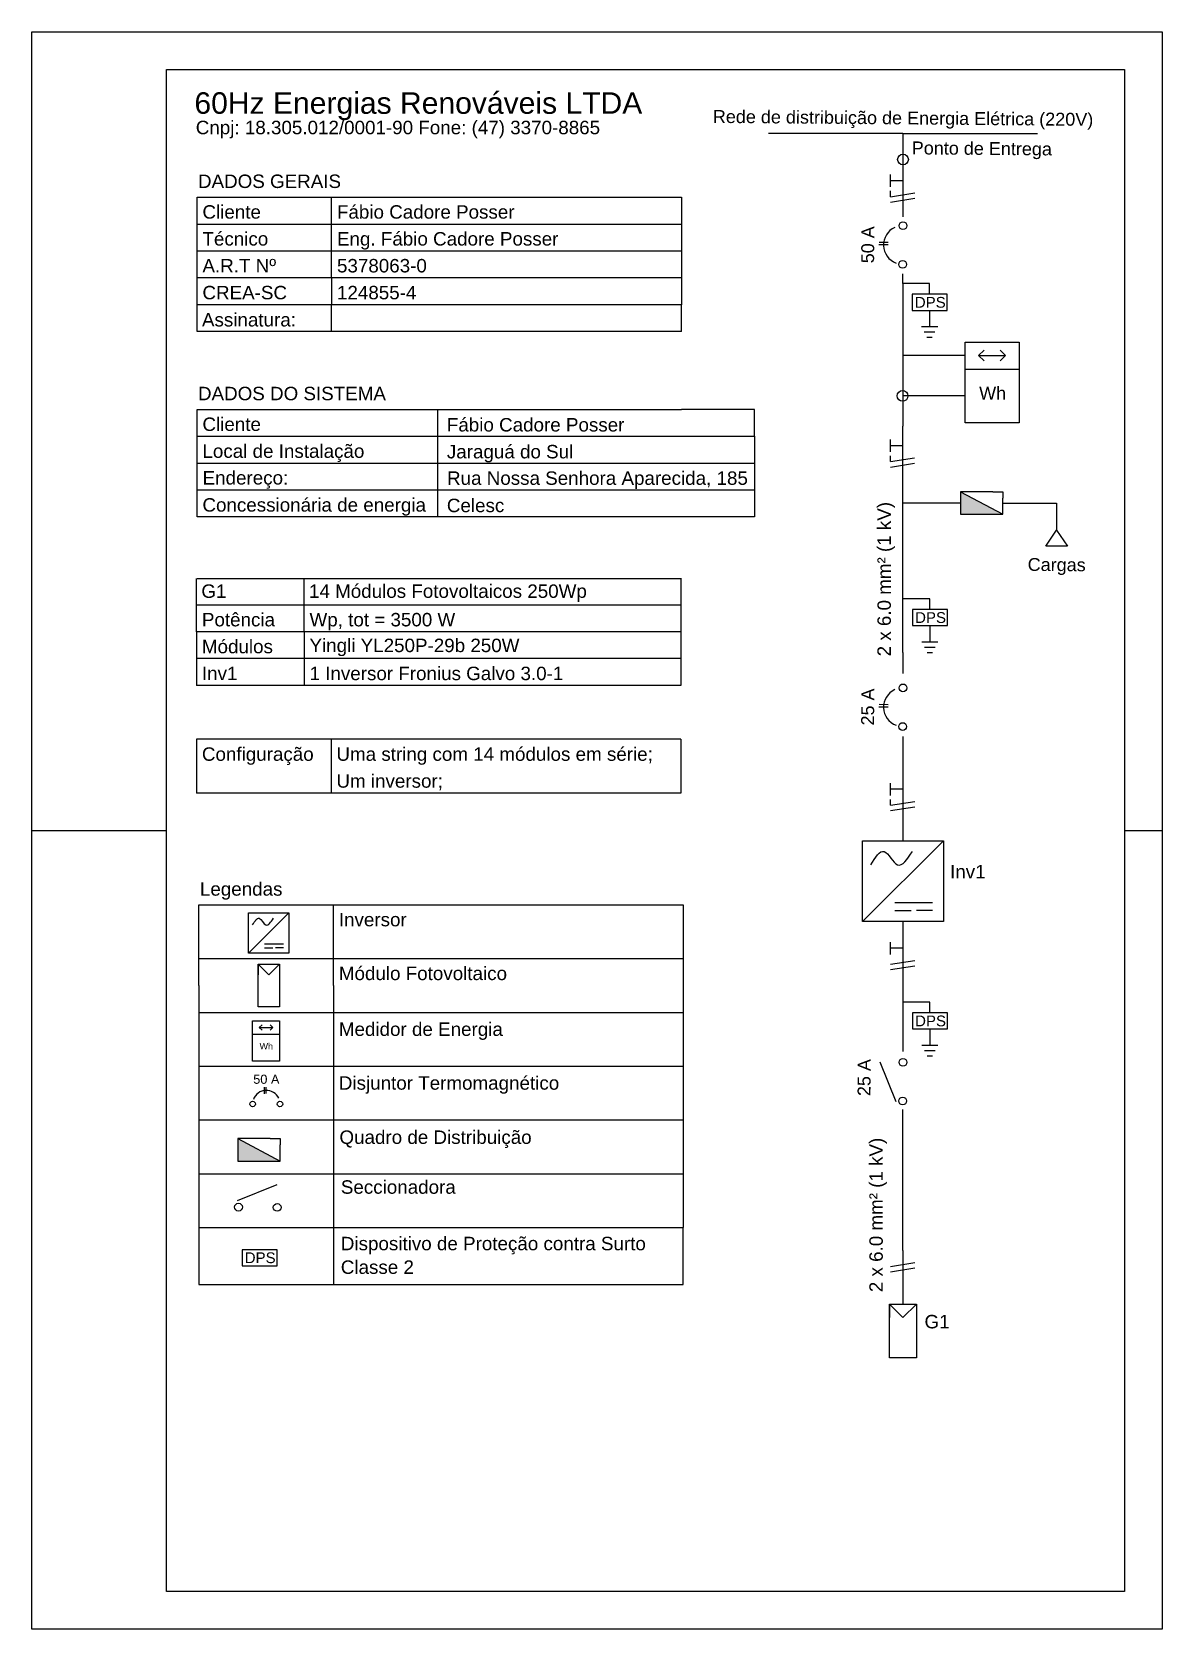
# Model space of a CAD drawing. Header units: inches. Extents: x 0 to 210, y 0 to 297.
import ezdxf
from ezdxf.enums import TextEntityAlignment as Align

# ---------------------------------------------------------------- set-up
doc = ezdxf.new("R2010")
doc.units = ezdxf.units.IN
doc.header["$MEASUREMENT"] = 0
doc.layers.add('Text', color=7, linetype='Continuous')
doc.styles.add('Arial', font='arial.ttf')
doc.styles.get("Standard").update_dxf_attribs({"font": 'arial.ttf'})

msp = doc.modelspace()

# ---------------------------------------------------------------- hatches: boundary and pattern name
at = {"layer": 'Text'}
h = msp.add_hatch(color=256, dxfattribs=at)
h.dxf.hatch_style = 1
h.paths.add_polyline_path([(172.57, 208.5), (172.57, 207.3), (174.41, 207.3), (180.41, 207.3), (172.57, 211.5)])
h = msp.add_hatch(color=256, dxfattribs=at)
h.dxf.hatch_style = 1
h.paths.add_polyline_path([(38.27, 88.25), (38.27, 87.04), (40.11, 87.04), (46.11, 87.04), (38.27, 91.25)])

# ---------------------------------------------------------------- linework, layer by layer
for p, q in [((0, 0), (0, 297)), ((0, 297), (210, 297)), ((210, 297), (210, 0)), ((25, 290), (203, 290)), ((25, 7), (25, 290)), ((203, 290), (203, 7)), ((0, 148.5), (25, 148.5)), ((203, 148.5), (210, 148.5)), ((203, 7), (25, 7)), ((210, 0), (0, 0))]:
    msp.add_line(p, q)
at = {"linetype": 'Continuous'}
for p, q in [((159.08, 257.4), (157.4, 257.41)), ((159.11, 257.85), (157.43, 257.86)), ((159.08, 171.45), (157.4, 171.46)), ((159.11, 171.9), (157.43, 171.91)), ((43.21, 99.56), (43.21, 100.74)), ((43.55, 99.58), (43.55, 100.77))]:
    msp.add_line(p, q, dxfattribs=at)
for centre, radius in [((161.86, 260.97), 0.719), ((161.81, 253.78), 0.719), ((161.86, 175.02), 0.719), ((161.81, 167.83), 0.719), ((161.86, 105.39), 0.719), ((41.01, 97.63), 0.508), ((46.09, 97.63), 0.508), ((161.81, 98.2), 0.719), ((38.38, 78.46), 0.719), ((45.57, 78.41), 0.719)]:
    msp.add_circle(centre, radius, dxfattribs=at)
for centre, radius, start, end in [((161.83, 257.38), 3.59, 114.5495, 249.5495), ((161.83, 171.43), 3.59, 114.5495, 249.5495), ((43.55, 97.63), 2.54, 25, 160)]:
    msp.add_arc(centre, radius, start, end, dxfattribs=at)
at = {"layer": 'Text'}
for p, q in [((161.86, 278.09), (136.86, 278.09)), ((161.86, 278.09), (186.86, 278.09)), ((161.86, 278.09), (161.86, 262.6)), ((159.57, 269.33), (159.57, 270.48)), ((161.86, 269.33), (159.57, 269.33)), ((159.57, 268.18), (159.57, 269.33)), ((159.57, 266.36), (159.57, 267.43)), ((30.68, 266.28), (120.68, 266.28)), ((30.68, 251.28), (30.68, 266.28)), ((55.68, 251.28), (55.68, 266.28)), ((120.68, 266.28), (120.68, 251.28)), ((159.57, 266.36), (164.04, 267.06)), ((159.57, 265.36), (164.04, 266.06)), ((30.68, 261.28), (120.68, 261.28)), ((30.68, 256.28), (120.68, 256.28)), ((120.68, 251.28), (30.68, 251.28)), ((30.68, 246.28), (30.68, 251.28)), ((55.68, 251.28), (55.68, 246.28)), ((120.68, 251.28), (120.68, 246.28)), ((161.81, 250.22), (161.81, 252.03)), ((161.81, 250.22), (161.86, 229.7)), ((162.81, 250.22), (161.81, 250.22)), ((166.81, 250.22), (162.81, 250.22)), ((166.81, 248.22), (166.81, 250.22)), ((120.68, 246.28), (30.68, 246.28)), ((30.68, 241.28), (30.68, 246.28)), ((55.68, 241.28), (55.68, 246.28)), ((120.68, 241.28), (120.68, 246.28)), ((166.81, 245.22), (166.81, 242.22)), ((120.68, 241.28), (30.68, 241.28)), ((165.31, 242.22), (168.31, 242.22)), ((165.81, 241.22), (167.81, 241.22)), ((166.31, 240.22), (167.31, 240.22)), ((173.42, 234.32), (173.42, 239.32)), ((173.42, 239.32), (183.42, 239.32)), ((175.92, 236.82), (176.92, 237.82)), ((180.92, 236.82), (179.92, 237.82)), ((183.42, 239.32), (183.42, 224.32)), ((173.42, 236.82), (161.78, 236.82)), ((175.92, 236.82), (180.92, 236.82)), ((175.92, 236.82), (176.92, 235.82)), ((180.92, 236.82), (179.92, 235.82)), ((173.42, 224.32), (173.42, 234.32)), ((173.42, 234.32), (183.42, 234.32)), ((173.42, 229.32), (161.78, 229.32)), ((161.86, 230.09), (161.86, 223.71)), ((30.68, 226.8), (120.68, 226.8)), ((30.68, 221.8), (30.68, 226.8)), ((75.41, 221.8), (75.41, 226.8)), ((134.27, 226.8), (120.68, 226.8)), ((134.27, 221.8), (134.27, 226.8)), ((161.86, 221.1), (161.86, 223.71)), ((183.42, 224.32), (173.42, 224.32)), ((30.68, 221.8), (120.68, 221.8)), ((30.68, 206.8), (30.68, 221.8)), ((75.41, 206.8), (75.41, 221.8)), ((120.68, 221.8), (134.27, 221.8)), ((134.27, 221.8), (134.27, 206.8)), ((159.55, 220.06), (159.55, 221.21)), ((161.84, 220.06), (159.55, 220.06)), ((159.55, 218.91), (159.55, 220.06)), ((161.86, 211.35), (161.86, 221.1)), ((159.55, 217.09), (159.55, 218.15)), ((159.55, 217.09), (164.01, 217.79)), ((30.68, 216.8), (120.68, 216.8)), ((120.68, 216.8), (134.27, 216.8)), ((159.55, 216.09), (164.01, 216.79)), ((30.68, 211.83), (120.68, 211.83)), ((120.68, 211.83), (134.27, 211.83)), ((161.86, 201.35), (161.86, 211.35)), ((178.57, 211.5), (172.57, 211.5)), ((172.57, 211.5), (172.57, 208.5)), ((172.57, 211.5), (180.41, 207.3)), ((178.57, 211.5), (180.41, 211.5)), ((180.41, 211.5), (180.41, 210.3)), ((161.86, 209.43), (169.86, 209.43)), ((169.86, 209.43), (172.57, 209.43)), ((172.57, 208.5), (172.57, 207.3)), ((180.41, 207.3), (180.41, 210.3)), ((180.41, 209.38), (190.41, 209.38)), ((190.41, 209.38), (190.41, 204.38)), ((120.68, 206.8), (30.68, 206.8)), ((134.27, 206.8), (120.68, 206.8)), ((172.57, 207.3), (174.41, 207.3)), ((174.41, 207.3), (180.41, 207.3)), ((188.41, 201.38), (190.41, 204.38)), ((190.41, 204.38), (192.41, 201.38)), ((161.86, 191.6), (161.86, 201.35)), ((192.41, 201.38), (188.41, 201.38)), ((30.58, 185.46), (30.58, 195.36)), ((30.68, 195.36), (120.68, 195.36)), ((50.58, 185.46), (50.58, 195.36)), ((120.58, 195.36), (120.58, 185.46)), ((30.58, 190.46), (120.58, 190.46)), ((161.86, 181.6), (161.86, 191.6)), ((162.86, 191.6), (161.86, 191.6)), ((166.86, 191.6), (162.86, 191.6)), ((166.86, 189.6), (166.86, 191.6)), ((120.58, 185.46), (30.58, 185.46)), ((30.58, 185.46), (30.58, 175.46)), ((50.58, 185.46), (50.58, 175.46)), ((120.58, 185.46), (120.58, 175.46)), ((166.86, 186.6), (166.86, 183.6)), ((161.86, 181.6), (161.86, 177.67)), ((165.36, 183.6), (168.36, 183.6)), ((165.86, 182.6), (167.86, 182.6)), ((166.36, 181.6), (167.36, 181.6)), ((120.58, 180.46), (30.58, 180.46)), ((120.58, 175.46), (30.58, 175.46)), ((120.58, 165.46), (30.58, 165.46)), ((30.58, 165.46), (30.58, 160.46)), ((55.58, 165.46), (55.58, 160.46)), ((120.58, 165.46), (120.58, 160.46)), ((161.86, 166), (161.86, 146.6)), ((30.58, 160.46), (30.58, 155.46)), ((55.58, 160.46), (55.58, 155.46)), ((120.58, 160.46), (120.58, 155.46)), ((120.58, 155.46), (30.58, 155.46)), ((120.58, 155.46), (30.58, 155.46)), ((159.57, 156.18), (159.57, 157.33)), ((161.86, 156.18), (159.57, 156.18)), ((159.57, 155.03), (159.57, 156.18)), ((159.57, 153.21), (159.57, 154.28)), ((159.57, 153.21), (164.04, 153.92)), ((159.57, 152.21), (164.04, 152.92)), ((154.36, 131.6), (154.36, 146.6)), ((154.36, 146.6), (169.36, 146.6)), ((169.36, 146.6), (154.36, 131.6)), ((169.36, 146.6), (169.36, 131.6)), ((31.03, 134.68), (121.03, 134.68)), ((31.03, 119.68), (31.03, 134.68)), ((56.03, 119.68), (56.03, 134.68)), ((121.03, 134.68), (121.03, 119.68)), ((160.36, 135.1), (167.36, 135.1)), ((40.24, 125.68), (40.24, 133.18)), ((40.24, 133.18), (47.74, 133.18)), ((47.74, 133.18), (40.24, 125.68)), ((47.74, 133.18), (47.74, 125.68)), ((169.36, 131.6), (154.36, 131.6)), ((160.36, 133.6), (163.36, 133.6)), ((161.86, 131.6), (161.86, 121.6)), ((167.36, 133.6), (164.36, 133.6)), ((159.57, 126.6), (159.57, 127.75)), ((47.74, 125.68), (40.24, 125.68)), ((43.24, 127.43), (46.74, 127.43)), ((43.24, 126.68), (44.74, 126.68)), ((46.74, 126.68), (45.24, 126.68)), ((161.86, 126.6), (159.57, 126.6)), ((159.57, 125.45), (159.57, 126.6)), ((31.03, 124.68), (121.03, 124.68)), ((42.05, 119.68), (42.05, 123.63)), ((42.05, 123.63), (46, 123.63)), ((42.05, 123.63), (42.05, 121.66)), ((44.02, 121.66), (42.05, 123.63)), ((44.02, 121.66), (46, 123.63)), ((46, 123.63), (46, 115.73)), ((159.57, 123.63), (164.04, 124.33)), ((159.57, 122.63), (164.04, 123.33)), ((31.03, 119.68), (31.03, 74.68)), ((42.05, 115.73), (42.05, 119.68)), ((56.03, 119.68), (56.03, 74.68)), ((121.03, 119.68), (121.03, 74.68)), ((161.86, 121.6), (161.86, 116.59)), ((162.86, 116.59), (161.86, 116.59)), ((161.86, 116.59), (161.86, 107.38)), ((166.86, 116.59), (162.86, 116.59)), ((166.86, 114.59), (166.86, 116.59)), ((31.03, 114.68), (121.03, 114.68)), ((41, 110.62), (41, 113.12)), ((41, 113.12), (46, 113.12)), ((46, 115.73), (42.05, 115.73)), ((46, 113.12), (46, 105.62)), ((41, 105.62), (41, 110.62)), ((41, 110.62), (46, 110.62)), ((42.25, 111.87), (42.75, 112.37)), ((42.25, 111.87), (44.75, 111.87)), ((42.25, 111.87), (42.75, 111.37)), ((44.75, 111.87), (44.25, 112.37)), ((44.75, 111.87), (44.25, 111.37)), ((166.86, 111.59), (166.86, 108.59)), ((165.36, 108.59), (168.36, 108.59)), ((165.86, 107.59), (167.86, 107.59)), ((31.03, 104.68), (121.03, 104.68)), ((46, 105.62), (41, 105.62)), ((160.59, 98.04), (157.59, 105.39)), ((166.36, 106.59), (167.36, 106.59)), ((161.86, 89.92), (161.86, 96.64)), ((31.03, 94.68), (121.03, 94.68)), ((44.27, 91.25), (38.27, 91.25)), ((38.27, 91.25), (38.27, 88.25)), ((38.27, 91.25), (46.11, 87.04)), ((44.27, 91.25), (46.11, 91.25)), ((46.11, 91.25), (46.11, 90.04)), ((46.11, 87.04), (46.11, 90.04)), ((161.86, 75.42), (161.86, 89.92)), ((38.27, 88.25), (38.27, 87.04)), ((38.27, 87.04), (40.11, 87.04)), ((40.11, 87.04), (46.11, 87.04)), ((31.03, 84.68), (121.03, 84.68)), ((38.22, 79.68), (45.57, 82.68)), ((31.03, 74.68), (121.03, 74.68)), ((31.03, 74.68), (31.03, 64.09)), ((56.03, 74.68), (56.03, 64.09)), ((121.03, 64.09), (121.03, 74.68)), ((161.86, 70.42), (161.86, 75.42)), ((161.86, 70.42), (161.86, 60.42)), ((159.57, 67.45), (164.04, 68.15)), ((159.57, 66.45), (164.04, 67.15)), ((31.03, 64.09), (121.03, 64.09)), ((159.36, 55.42), (159.36, 60.42)), ((159.36, 60.42), (164.36, 60.42)), ((159.36, 60.42), (159.36, 57.92)), ((161.86, 57.92), (159.36, 60.42)), ((161.86, 57.92), (164.36, 60.42)), ((164.36, 60.42), (164.36, 50.42)), ((159.36, 50.42), (159.36, 55.42)), ((164.36, 50.42), (159.36, 50.42))]:
    msp.add_line(p, q, dxfattribs=at)
for points in [[(163.56, 245.22), (170.06, 245.22), (170.06, 248.22), (163.56, 248.22)], [(163.61, 186.6), (170.11, 186.6), (170.11, 189.6), (163.61, 189.6)], [(163.61, 111.59), (170.11, 111.59), (170.11, 114.59), (163.61, 114.59)], [(39.04, 67.55), (45.54, 67.55), (45.54, 70.55), (39.04, 70.55)]]:
    msp.add_lwpolyline(points, close=True, dxfattribs=at)
at = {"layer": 'Text', "transparency": 33554687}
msp.add_circle((161.86, 273.28), 1, dxfattribs=at)
at = {"layer": 'Text'}
msp.add_circle((161.78, 229.32), 1, dxfattribs=at)
at = {"layer": 'Text', "end_tangent": (0.668965, -0.743294)}
for points in [[(155.86, 142.1), (158.36, 144.6), (160.86, 142.1), (163.61, 144.6)], [(40.99, 130.93), (42.24, 132.18), (43.49, 130.93), (44.86, 132.18)]]:
    msp.add_spline(points, degree=3, dxfattribs=at)

# ---------------------------------------------------------------- texts
at = {"style": 'Arial'}
for s, height, rotation, p in [('Rede de distribuição de Energia Elétrica (220V)', 2.3962, 359.5495, (161.86, 279.09)), ('Ponto de Entrega', 2.3962, 359.5495, (176.5, 273.42)), ('50 A', 2.396, 89.5495, (157.23, 257.41)), ('Wh', 2.396, 359.5495, (178.5, 227.91)), ('Cargas', 2.396, 359.5495, (190.41, 196.02)), ('25 A', 2.396, 89.5495, (157.23, 171.46)), ('Wh', 1.198, 359.5495, (43.54, 107.42)), ('25 A', 2.396, 89.5495, (156.56, 102.54))]:
    msp.add_text(s, height=height, rotation=rotation, dxfattribs=at).set_placement(p, align=Align.BOTTOM_CENTER)
msp.add_text('50 A', height=1.694, dxfattribs=at).set_placement((43.55, 100.89), align=Align.BOTTOM_CENTER)
at = {"layer": 'Text'}
for s, height, p in [('60Hz Energias Renováveis LTDA', 4, (30.19, 281.78)), ('Cnpj: 18.305.012/0001-90 Fone: (47) 3370-8865', 2.5, (30.44, 277.98)), ('DADOS GERAIS', 2.5, (30.85, 267.98)), ('Cliente', 2.5, (31.68, 262.28)), ('Fábio Cadore Posser', 2.5, (56.68, 262.28)), ('Técnico', 2.5, (31.68, 257.28)), ('Eng. Fábio Cadore Posser', 2.5, (56.68, 257.28)), ('A.R.T Nº', 2.5, (31.68, 252.28)), ('5378063-0', 2.5, (56.68, 252.28)), ('CREA-SC', 2.5, (31.68, 247.28)), ('124855-4', 2.5, (56.68, 247.28)), ('Assinatura:', 2.5, (31.59, 242.23)), ('DADOS DO SISTEMA', 2.5, (30.85, 228.51)), ('Cliente', 2.5, (31.68, 222.8)), ('Fábio Cadore Posser', 2.5, (77.1, 222.7)), ('Local de Instalação', 2.5, (31.68, 217.8)), ('Jaraguá do Sul', 2.5, (77.1, 217.7)), ('Endereço:', 2.5, (31.71, 212.84)), ('Rua Nossa Senhora Aparecida, 185', 2.5, (77.13, 212.78)), ('Concessionária de energia', 2.5, (31.68, 207.8)), ('Celesc', 2.5, (77.1, 207.7)), ('G1', 2.5, (31.48, 191.76)), ('14 Módulos Fotovoltaicos 250Wp ', 2.5, (51.48, 191.76)), ('Potência', 2.5, (31.58, 186.46)), ('Wp, tot = 3500 W', 2.5, (51.58, 186.46)), ('Módulos', 2.5, (31.58, 181.46)), ('Inv1', 2.5, (31.58, 176.46)), ('1 Inversor Fronius Galvo 3.0-1', 2.5, (51.58, 176.46)), ('Configuração', 2.5, (31.58, 161.46)), ('Uma string com 14 módulos em série;', 2.5, (56.58, 161.46)), ('Um inversor;', 2.5, (56.58, 156.46)), ('Inv1', 2.5, (170.61, 139.6)), ('Legendas', 2.5, (31.21, 136.38)), ('Inversor', 2.5, (57.03, 130.68)), ('Módulo Fotovoltaico', 2.5, (57.03, 120.68)), ('Medidor de Energia', 2.5, (57.03, 110.3)), ('Disjuntor Termomagnético', 2.5, (57.03, 100.3)), ('Quadro de Distribuição', 2.5, (57.14, 90.22)), ('Seccionadora', 2.5, (57.4, 80.95)), ('Dispositivo de Proteção contra Surto', 2.5, (57.4, 70.44)), ('Classe 2', 2.5, (57.39, 66.05)), ('G1', 2.5, (165.86, 55.92))]:
    msp.add_text(s, height=height, dxfattribs=at).set_placement(p)
at = {"layer": 'Text', "char_height": 2, "attachment_point": 1}
for insert in [(164.06, 247.72), (164.11, 189.1), (164.11, 114.09), (39.54, 70.05)]:
    msp.add_mtext_dynamic_manual_height_columns('DPS', width=22.5, gutter_width=12.5, heights=[0], dxfattribs=dict(at, insert=insert))
at = {"layer": 'Text', "char_height": 2.5, "attachment_point": 1, "rotation": 90}
for width, insert in [(31.069, (157.11, 180.88)), (30.0967, (155.61, 62.65))]:
    msp.add_mtext_dynamic_manual_height_columns('2 x 6.0 mm² (1 kV)', width=width, gutter_width=12.5, heights=[0], dxfattribs=dict(at, insert=insert))
at = {"layer": 'Text', "insert": (51.57, 184.17), "char_height": 2.5, "width": 67.3547, "attachment_point": 1}
msp.add_mtext('Yingli YL250P-29b 250W ', dxfattribs=at)

doc.saveas('drawing.dxf')
